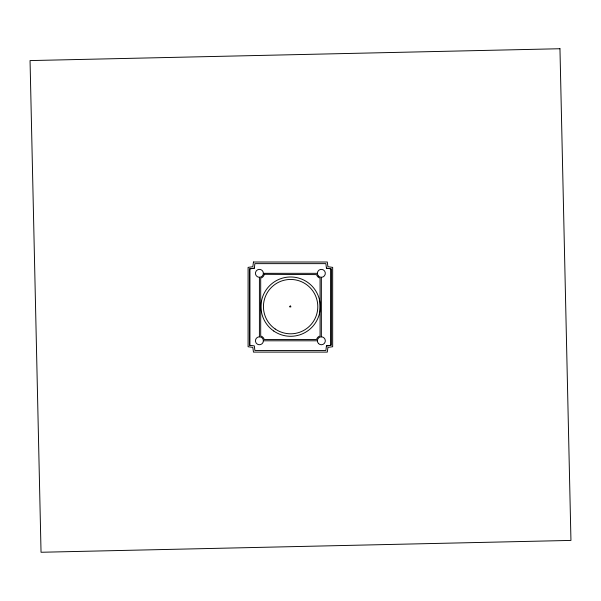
<?xml version="1.0" encoding="UTF-8"?>
<svg xmlns="http://www.w3.org/2000/svg" width="601" height="601" viewBox="0 0 601 601"><rect width="100%" height="100%" fill="white"/><g stroke="black" fill="none" stroke-linecap="round" stroke-linejoin="round"><path stroke-width="0.9" d="M249.768 345.274L249.768 268.842L254.328 268.241L254.884 263.636L325.885 263.636L326.441 268.241L330.993 268.842L330.993 345.274L326.486 345.921M289.998 307.209L290.568 305.751M254.283 268.196L249.723 268.797L249.723 345.32L254.328 345.875L254.884 350.481L325.885 350.481L326.441 345.875L330.993 345.274L331.046 268.797L326.486 268.196M263.381 273.327A3.967 3.967 0 0 0 257.431 269.887A3.967 3.967 0 0 0 257.431 276.76A3.967 3.967 0 0 0 263.381 273.327L317.381 273.327M263.381 340.79A3.967 3.967 0 0 0 257.431 337.349A3.967 3.967 0 0 0 257.431 344.223A3.967 3.967 0 0 0 263.381 340.79L317.381 340.79M289.532 306.247L290.989 306.818M321.355 277.294L321.355 336.815M259.414 277.294L259.414 336.815M253.457 262.013L252.833 266.746L248.1 267.37L248.1 346.739L252.833 347.363L253.457 352.103L327.305 352.103L327.928 347.363L332.669 346.739L332.669 267.37L327.928 266.746L327.305 262.013L253.457 262.013M264.237 274.304L264.2 274.612A4.951 4.951 0 0 1 260.699 278.113L260.699 336.004A4.951 4.951 0 0 1 264.2 339.505L316.569 339.505A4.951 4.951 0 0 1 320.07 336.004L320.07 278.113A4.951 4.951 0 0 1 316.569 274.612L264.237 274.304M559.959 48.734L30.05 60.581L41.041 552.266L570.95 540.419L559.959 48.734M318.545 276.137A3.967 3.967 0 0 0 325.186 274.356A3.967 3.967 0 0 0 320.325 269.496A3.967 3.967 0 0 0 318.545 276.137M318.545 343.592A3.967 3.967 0 0 0 325.186 341.819A3.967 3.967 0 0 0 320.325 336.951A3.967 3.967 0 0 0 318.545 343.592M275.175 328.995A27.18 27.18 0 0 0 317.711 308.824A27.18 27.18 0 0 0 278.977 282.072A27.18 27.18 0 0 0 275.175 328.995M273.771 331.038A29.652 29.652 0 0 0 320.183 309.027A29.652 29.652 0 0 0 277.917 279.841A29.652 29.652 0 0 0 273.771 331.038"/></g></svg>
